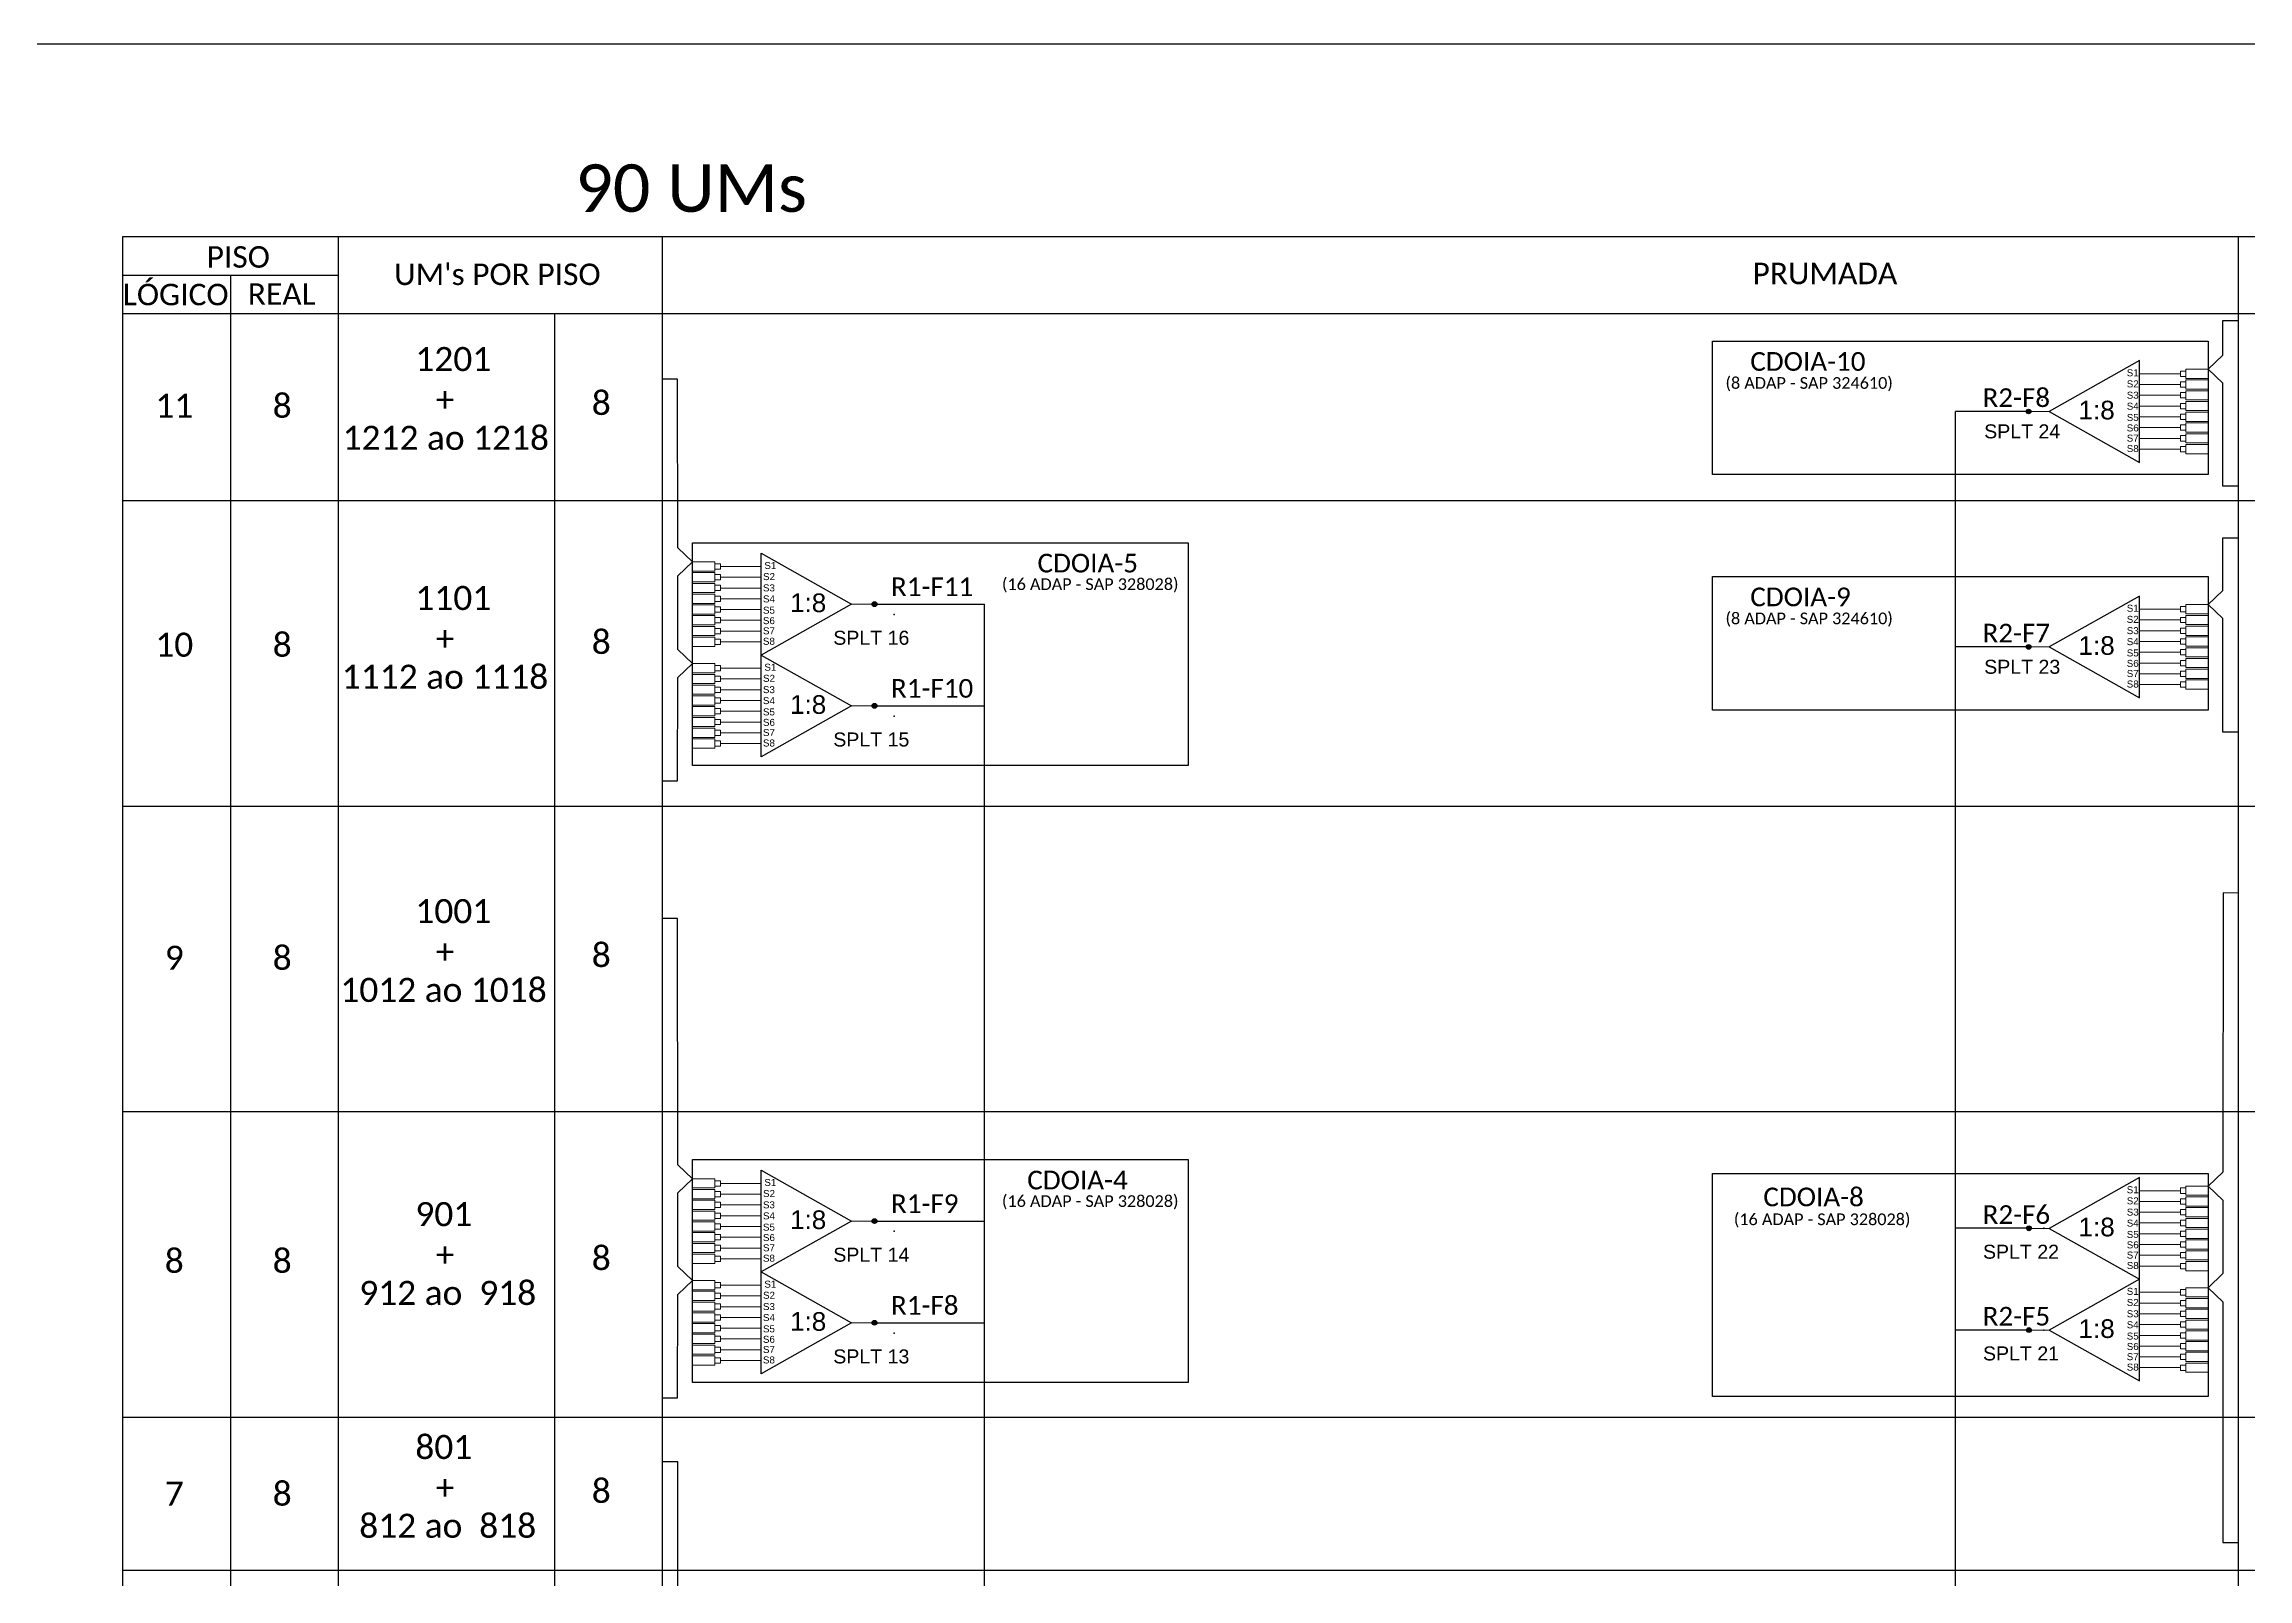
# Model space of a CAD drawing. Extents: x -4 to 1778, y 1 to 595.
# Drawn here: x 1345.4 to 1581.7, y 430.8 to 595.3 of the extents above; entities that cross this region are included whole.
import ezdxf
from ezdxf.enums import TextEntityAlignment as Align

# ---------------------------------------------------------------- set-up
doc = ezdxf.new("R2010")
doc.units = 0
doc.styles.add('ARIAL', font='arial.ttf')
doc.styles.add('WMF-Calibri0', font='calibri.ttf')

# ---------------------------------------------------------------- blocks, each defined once
blk = doc.blocks.new('SPLITTER_')
blk.add_point((0, 0))
at = {"style": 'ARIAL', "flags": 4}
blk.add_attdef('SPLT', (0, -3.26), '', height=1.5, dxfattribs=at)
blk = doc.blocks.new('SPLT_1-8_SC-APC_ESQ')
at = {"color": 1}
blk.add_lwpolyline([(7.37, -2.1), (17.04, -7.55), (7.37, -13), (7.37, -2.1)], dxfattribs=at)
at = {"color": 3, "lineweight": 0}
for points in [[(2.41, -3.02), (0, -3.02)], [(2.41, -4), (0, -4)], [(2.41, -4.17), (0, -4.17)], [(2.41, -3.02), (2.41, -4)], [(2.41, -4.17), (2.41, -5.16)], [(2.99, -3.51), (7.37, -3.51)], [(7.37, -4.66), (2.99, -4.66)], [(2.41, -5.16), (0, -5.16)], [(2.41, -5.32), (0, -5.32)], [(2.41, -6.31), (0, -6.31)], [(2.41, -6.48), (0, -6.48)], [(2.41, -5.32), (2.41, -6.31)], [(2.41, -6.48), (2.41, -7.46)], [(7.37, -5.82), (2.99, -5.82)], [(7.37, -6.97), (2.99, -6.97)], [(2.41, -7.46), (0, -7.46)], [(2.41, -7.63), (0, -7.63)], [(2.41, -8.62), (0, -8.62)], [(2.41, -8.78), (0, -8.78)], [(2.41, -7.63), (2.41, -8.62)], [(2.41, -8.78), (2.41, -9.77)], [(7.37, -8.12), (2.99, -8.12)], [(7.37, -9.28), (2.99, -9.28)], [(2.41, -9.77), (0, -9.77)], [(2.41, -9.94), (0, -9.94)], [(2.41, -10.92), (0, -10.92)], [(2.41, -11.09), (0, -11.09)], [(2.41, -9.94), (2.41, -10.92)], [(2.41, -11.09), (2.41, -12.08)], [(7.37, -10.43), (2.99, -10.43)], [(7.37, -11.58), (2.99, -11.58)], [(2.41, -12.08), (0, -12.08)]]:
    blk.add_lwpolyline(points, dxfattribs=at)
for points in [[(2.99, -3.22), (2.41, -3.22), (2.41, -3.8), (2.99, -3.8)], [(2.99, -4.38), (2.41, -4.38), (2.41, -4.95), (2.99, -4.95)], [(2.99, -5.53), (2.41, -5.53), (2.41, -6.1), (2.99, -6.1)], [(2.99, -6.68), (2.41, -6.68), (2.41, -7.26), (2.99, -7.26)], [(2.99, -7.84), (2.41, -7.84), (2.41, -8.41), (2.99, -8.41)], [(2.99, -8.99), (2.41, -8.99), (2.41, -9.56), (2.99, -9.56)], [(2.99, -10.14), (2.41, -10.14), (2.41, -10.72), (2.99, -10.72)], [(2.99, -11.3), (2.41, -11.3), (2.41, -11.87), (2.99, -11.87)]]:
    blk.add_lwpolyline(points, close=True, dxfattribs=at)
at = {"color": 1, "lineweight": 0}
blk.add_lwpolyline([(17.04, -7.55), (19.26, -7.55)], dxfattribs=at)
at = {"color": 1, "style": 'ARIAL'}
for s, height, p in [('S2', 0.75, (7.56, -4.97)), ('S1', 0.75, (7.7, -3.78)), ('S3', 0.75, (7.55, -6.18)), ('S4', 0.75, (7.55, -7.36)), ('1:8', 2, (10.45, -8.4)), ('S5', 0.75, (7.55, -8.57)), ('S6', 0.75, (7.55, -9.69)), ('S7', 0.75, (7.55, -10.78)), ('S8', 0.75, (7.55, -11.9))]:
    blk.add_text(s, height=height, dxfattribs=at).set_placement(p)
blk = doc.blocks.new('SPLT_1-8_SC-APC')
at = {"color": 1}
blk.add_lwpolyline([(-7.37, -2.1), (-17.04, -7.55), (-7.37, -13), (-7.37, -2.1)], dxfattribs=at)
at = {"color": 3, "lineweight": 0}
for points in [[(-2.99, -3.51), (-7.37, -3.51)], [(-7.37, -4.66), (-2.99, -4.66)], [(-2.41, -3.02), (-2.41, -4)], [(-2.41, -3.02), (0, -3.02)], [(-2.41, -4), (0, -4)], [(-2.41, -4.17), (-2.41, -5.16)], [(-2.41, -4.17), (0, -4.17)], [(-7.37, -5.82), (-2.99, -5.82)], [(-7.37, -6.97), (-2.99, -6.97)], [(-2.41, -5.16), (0, -5.16)], [(-2.41, -5.32), (-2.41, -6.31)], [(-2.41, -5.32), (0, -5.32)], [(-2.41, -6.31), (0, -6.31)], [(-2.41, -6.48), (-2.41, -7.46)], [(-2.41, -6.48), (0, -6.48)], [(-7.37, -8.12), (-2.99, -8.12)], [(-7.37, -9.28), (-2.99, -9.28)], [(-2.41, -7.46), (0, -7.46)], [(-2.41, -7.63), (-2.41, -8.62)], [(-2.41, -7.63), (0, -7.63)], [(-2.41, -8.62), (0, -8.62)], [(-2.41, -8.78), (-2.41, -9.77)], [(-2.41, -8.78), (0, -8.78)], [(-7.37, -10.43), (-2.99, -10.43)], [(-7.37, -11.58), (-2.99, -11.58)], [(-2.41, -9.77), (0, -9.77)], [(-2.41, -9.94), (-2.41, -10.92)], [(-2.41, -9.94), (0, -9.94)], [(-2.41, -10.92), (0, -10.92)], [(-2.41, -11.09), (-2.41, -12.08)], [(-2.41, -11.09), (0, -11.09)], [(-2.41, -12.08), (0, -12.08)]]:
    blk.add_lwpolyline(points, dxfattribs=at)
for points in [[(-2.99, -3.22), (-2.41, -3.22), (-2.41, -3.8), (-2.99, -3.8)], [(-2.99, -4.38), (-2.41, -4.38), (-2.41, -4.95), (-2.99, -4.95)], [(-2.99, -5.53), (-2.41, -5.53), (-2.41, -6.1), (-2.99, -6.1)], [(-2.99, -6.68), (-2.41, -6.68), (-2.41, -7.26), (-2.99, -7.26)], [(-2.99, -7.84), (-2.41, -7.84), (-2.41, -8.41), (-2.99, -8.41)], [(-2.99, -8.99), (-2.41, -8.99), (-2.41, -9.56), (-2.99, -9.56)], [(-2.99, -10.14), (-2.41, -10.14), (-2.41, -10.72), (-2.99, -10.72)], [(-2.99, -11.3), (-2.41, -11.3), (-2.41, -11.87), (-2.99, -11.87)]]:
    blk.add_lwpolyline(points, close=True, dxfattribs=at)
at = {"color": 1, "lineweight": 0}
blk.add_lwpolyline([(-17.04, -7.55), (-19.26, -7.55)], dxfattribs=at)
at = {"color": 1, "style": 'ARIAL'}
for s, height, p in [('S1', 0.75, (-8.74, -3.78)), ('S2', 0.75, (-8.74, -4.97)), ('1:8', 2, (-13.91, -8.4)), ('S3', 0.75, (-8.74, -6.18)), ('S4', 0.75, (-8.74, -7.36)), ('S5', 0.75, (-8.74, -8.57)), ('S6', 0.75, (-8.74, -9.69)), ('S7', 0.75, (-8.74, -10.78)), ('S8', 0.75, (-8.74, -11.9))]:
    blk.add_text(s, height=height, dxfattribs=at).set_placement(p)
blk = doc.blocks.new('SPLITTER FUTURO')
blk.add_point((0, 0))
at = {"style": 'ARIAL', "text_generation_flag": 6, "flags": 4}
for tag, p, height in [('SPLT', (-6.22, -4.1), 1.5), ('INSTAL.', (-6.25, -6.09), 1.25)]:
    blk.add_attdef(tag, p, '', height=height, rotation=180, dxfattribs=at)

msp = doc.modelspace()

# ---------------------------------------------------------------- hatches: boundary and pattern name
h = msp.add_hatch(color=3)
h.dxf.hatch_style = 1
edge = h.paths.add_edge_path()
edge.add_arc((1558.16, 555.89), 0.242, 0, 360)
h = msp.add_hatch(color=3)
h.dxf.hatch_style = 1
edge = h.paths.add_edge_path()
edge.add_arc((1434.46, 535.24), 0.256, 0, 360)
h = msp.add_hatch(color=3)
h.dxf.hatch_style = 1
edge = h.paths.add_edge_path()
edge.add_arc((1558.16, 530.66), 0.242, 0, 360)
h = msp.add_hatch(color=3)
h.dxf.hatch_style = 1
edge = h.paths.add_edge_path()
edge.add_arc((1434.46, 524.35), 0.256, 0, 360)
h = msp.add_hatch(color=3)
h.dxf.hatch_style = 1
edge = h.paths.add_edge_path()
edge.add_arc((1434.46, 469.13), 0.256, 0, 360)
h = msp.add_hatch(color=3)
h.dxf.hatch_style = 1
edge = h.paths.add_edge_path()
edge.add_arc((1558.19, 468.36), 0.256, 0, 360)
h = msp.add_hatch(color=3)
h.dxf.hatch_style = 1
edge = h.paths.add_edge_path()
edge.add_arc((1434.46, 458.24), 0.256, 0, 360)
h = msp.add_hatch(color=3)
h.dxf.hatch_style = 1
edge = h.paths.add_edge_path()
edge.add_arc((1558.19, 457.46), 0.256, 0, 360)

# ---------------------------------------------------------------- linework, layer by layer
msp.add_line((1777.99, 595.26), (936.99, 595.26))
at = {"color": 6}
for p, q in [((1558.16, 555.89), (1550.32, 555.89)), ((1558.16, 530.66), (1550.32, 530.66))]:
    msp.add_line(p, q, dxfattribs=at)
for points in [[(1353.86, 574.6), (1353.86, 185.98)], [(1377, 185.98), (1377, 574.6)], [(1411.72, 185.98), (1411.72, 574.6)], [(1580.64, 574.6), (1580.64, 219.11)], [(1365.43, 570.49), (1365.43, 185.98)], [(1400.15, 566.38), (1400.15, 185.98)], [(1353.86, 546.34), (1728.4, 546.34)], [(1353.86, 513.6), (1728.4, 513.6)], [(1353.86, 480.86), (1728.4, 480.86)], [(1353.86, 448.11), (1728.4, 448.11)], [(1353.86, 431.74), (1728.4, 431.74)]]:
    msp.add_lwpolyline(points)
at = {"color": 0}
for points in [[(1728.4, 574.6), (1353.86, 574.6)], [(1353.86, 570.49), (1377, 570.49)], [(1353.86, 566.38), (1728.4, 566.38)]]:
    msp.add_lwpolyline(points, dxfattribs=at)
at = {"color": 3}
for points in [[(1580.64, 547.87), (1578.99, 547.87), (1578.98, 558.92), (1577.42, 560.42), (1578.98, 561.93), (1578.98, 565.64), (1580.64, 565.64)], [(1411.7, 516.31), (1413.35, 516.31), (1413.38, 527.37), (1414.95, 528.88), (1413.38, 530.38), (1413.38, 538.27), (1414.95, 539.77), (1413.38, 541.28), (1413.35, 559.37), (1411.7, 559.37)], [(1580.64, 521.54), (1578.99, 521.54), (1578.98, 533.69), (1577.42, 535.19), (1578.98, 536.7), (1578.98, 542.34), (1580.64, 542.34)], [(1580.65, 504.29), (1579, 504.3), (1578.99, 474.39), (1577.42, 472.89), (1578.99, 471.38), (1578.99, 463.5), (1577.42, 461.99), (1578.99, 460.48), (1578.99, 434.7), (1580.64, 434.7)], [(1411.7, 450.2), (1413.35, 450.2), (1413.38, 461.26), (1414.95, 462.77), (1413.38, 464.27), (1413.38, 472.16), (1414.95, 473.66), (1413.38, 475.17), (1413.35, 501.57), (1411.7, 501.57)], [(1411.72, 384.05), (1413.37, 384.05), (1413.38, 409.96), (1414.95, 411.47), (1413.38, 412.98), (1413.38, 420.86), (1414.95, 422.37), (1413.38, 423.88), (1413.38, 443.33), (1411.73, 443.33)]]:
    msp.add_lwpolyline(points, dxfattribs=at)
at = {"color": 1}
for points in [[(1524.29, 563.44), (1577.42, 563.44), (1577.42, 549.12), (1524.29, 549.12)], [(1414.95, 541.83), (1468.08, 541.83), (1468.08, 517.94), (1414.95, 517.94)], [(1524.29, 538.21), (1577.42, 538.21), (1577.42, 523.89), (1524.29, 523.89)], [(1414.95, 475.72), (1468.08, 475.72), (1468.08, 451.83), (1414.95, 451.83)], [(1524.29, 474.24), (1577.42, 474.24), (1577.42, 450.35), (1524.29, 450.35)]]:
    msp.add_lwpolyline(points, close=True, dxfattribs=at)
at = {"color": 6}
for points in [[(1510.98, 272.47), (1510.98, 284.21), (1550.32, 284.21), (1550.32, 555.89)], [(1558.16, 468.36), (1550.32, 468.36)], [(1558.16, 457.46), (1550.32, 457.46)]]:
    msp.add_lwpolyline(points, dxfattribs=at)
at = {"color": 5, "linetype": 'Continuous', "ltscale": 4}
for points in [[(1434.46, 535.24), (1446.23, 535.24)], [(1434.46, 524.35), (1446.23, 524.35)], [(1434.46, 469.13), (1446.23, 469.13)], [(1434.46, 458.24), (1446.23, 458.24)]]:
    msp.add_lwpolyline(points, dxfattribs=at)
at = {"color": 5}
msp.add_lwpolyline([(1497.16, 272.47), (1497.16, 279.2), (1446.23, 279.2), (1446.23, 535.24)], dxfattribs=at)
at = {"color": 3}
for centre, radius in [((1558.16, 555.89), 0.242), ((1434.46, 535.24), 0.256), ((1558.16, 530.66), 0.242), ((1434.46, 524.35), 0.256), ((1434.46, 469.13), 0.256), ((1558.19, 468.36), 0.256), ((1434.46, 458.24), 0.256), ((1558.19, 457.46), 0.256)]:
    msp.add_circle(centre, radius, dxfattribs=at)

# ---------------------------------------------------------------- block references
for p in [(1577.42, 563.44), (1577.42, 538.21), (1577.42, 475.9), (1577.42, 465.01)]:
    msp.add_blockref('SPLT_1-8_SC-APC', p, dxfattribs=at)
ref = msp.add_blockref('SPLITTER FUTURO', (1559.62, 557.11))
ref.add_attrib('SPLT', 'SPLT 24', (1553.4, 553.01), dxfattribs={"height": 1.5, "rotation": 180, "style": 'ARIAL', "text_generation_flag": 6})
for p in [(1414.95, 542.79), (1414.95, 531.89), (1414.95, 476.68), (1414.95, 465.78)]:
    msp.add_blockref('SPLT_1-8_SC-APC_ESQ', p)
ref = msp.add_blockref('SPLITTER_', (1436.57, 534.15), dxfattribs=dict(xscale=-1))
ref.add_attrib('SPLT', 'SPLT 16', (1430.04, 530.89), dxfattribs={"height": 1.5, "style": 'ARIAL'})
ref = msp.add_blockref('SPLITTER FUTURO', (1559.62, 531.88))
ref.add_attrib('SPLT', 'SPLT 23', (1553.4, 527.78), dxfattribs={"height": 1.5, "rotation": 180, "style": 'ARIAL', "text_generation_flag": 6})
ref = msp.add_blockref('SPLITTER_', (1436.57, 523.25), dxfattribs=dict(xscale=-1))
ref.add_attrib('SPLT', 'SPLT 15', (1430.04, 519.99), dxfattribs={"height": 1.5, "style": 'ARIAL'})
ref = msp.add_blockref('SPLITTER_', (1436.57, 468.04), dxfattribs=dict(xscale=-1))
ref.add_attrib('SPLT', 'SPLT 14', (1430.04, 464.78), dxfattribs={"height": 1.5, "style": 'ARIAL'})
ref = msp.add_blockref('SPLITTER_', (1559.81, 468.36), dxfattribs=dict(xscale=-1))
ref.add_attrib('SPLT', 'SPLT 22', (1553.27, 465.1), dxfattribs={"height": 1.5, "style": 'ARIAL'})
ref = msp.add_blockref('SPLITTER_', (1436.57, 457.14), dxfattribs=dict(xscale=-1))
ref.add_attrib('SPLT', 'SPLT 13', (1430.04, 453.88), dxfattribs={"height": 1.5, "style": 'ARIAL'})
ref = msp.add_blockref('SPLITTER_', (1559.81, 457.46), dxfattribs=dict(xscale=-1))
ref.add_attrib('SPLT', 'SPLT 21', (1553.27, 454.2), dxfattribs={"height": 1.5, "style": 'ARIAL'})

# ---------------------------------------------------------------- texts
at = {"color": 7, "linetype": 'Continuous', "style": 'WMF-Calibri0'}
for s, height, p in [('90 UMs', 5.093, (1402.39, 577.28)), ('1201', 2.575, (1385.24, 560.22)), ('+', 2.57, (1387.42, 555.87)), ('1212 ao 1218', 2.5748, (1377.44, 551.78)), ('1101', 2.575, (1385.24, 534.62)), ('+', 2.57, (1387.42, 530.26)), ('1112 ao 1118', 2.5748, (1377.36, 526.18)), ('1001', 2.575, (1385.24, 501.06)), ('+', 2.57, (1387.42, 496.71)), ('1012 ao 1018', 2.5748, (1377.2, 492.62)), ('901', 2.575, (1385.24, 468.59)), ('+', 2.57, (1387.42, 464.24)), ('912 ao  918', 2.5748, (1379.23, 460.15)), ('801', 2.575, (1385.24, 443.64)), ('+', 2.57, (1387.42, 439.28)), ('812 ao  818', 2.5748, (1379.23, 435.2))]:
    msp.add_text(s, height=height, dxfattribs=at).set_placement(p)
at = {"color": 0, "style": 'WMF-Calibri0'}
for s, p in [('     PISO', (1358.82, 571.3)), ("UM's POR PISO", (1382.97, 569.44)), ('PRUMADA', (1528.57, 569.53)), ('  LÓGICO', (1352.27, 567.27)), ('    REAL', (1364.04, 567.32))]:
    msp.add_text(s, height=2.3, dxfattribs=at).set_placement(p)
at = {"color": 1, "style": 'WMF-Calibri0'}
for s, p in [('CDOIA-10', (1528.33, 560.25)), ('CDOIA-5', (1451.93, 538.64)), ('CDOIA-9', (1528.33, 535.02)), ('CDOIA-4', (1450.83, 472.53)), ('CDOIA-8', (1529.73, 470.72))]:
    msp.add_text(s, height=2, dxfattribs=at).set_placement(p)
for s, p in [('(8 ADAP - SAP 324610)', (1534.64, 558.32)), ('(16 ADAP - SAP 328028)', (1457.58, 536.76)), ('(8 ADAP - SAP 324610)', (1534.64, 533.09)), ('(16 ADAP - SAP 328028)', (1457.58, 470.65)), ('(16 ADAP - SAP 328028)', (1536.03, 468.7))]:
    msp.add_text(s, height=1.25, dxfattribs=at).set_placement(p, align=Align.CENTER)
at = {"color": 6, "style": 'WMF-Calibri0'}
for s, p in [('R2-F8', (1553.22, 556.37)), ('R2-F7', (1553.22, 531.14)), ('R2-F6', (1553.23, 468.83)), ('R2-F5', (1553.23, 457.94))]:
    msp.add_text(s, height=2, dxfattribs=at).set_placement(p)
at = {"color": 5, "style": 'WMF-Calibri0'}
for s, p in [('R1-F11', (1436.22, 536.11)), ('R1-F10', (1436.22, 525.22)), ('R1-F9', (1436.22, 470)), ('R1-F8', (1436.22, 459.1))]:
    msp.add_text(s, height=2, dxfattribs=at).set_placement(p)
at = {"color": 7, "linetype": 'Continuous', "style": 'WMF-Calibri0', "flags": 4}
for tag, p in [('11', (1359.4, 556.51)), ('8', (1370.97, 556.51)), ('8', (1405.17, 556.81)), ('10', (1359.4, 530.9)), ('8', (1370.97, 530.9)), ('8', (1405.17, 531.2)), ('9', (1359.4, 497.35)), ('8', (1370.97, 497.35)), ('8', (1405.17, 497.65)), ('8', (1359.4, 464.88)), ('8', (1370.97, 464.88)), ('8', (1405.17, 465.18)), ('7', (1359.4, 439.93)), ('8', (1370.97, 439.93)), ('8', (1405.17, 440.23))]:
    msp.add_attdef(tag, text='XX', height=2.575, dxfattribs=at).set_placement(p, align=Align.MIDDLE_CENTER)

doc.saveas('drawing.dxf')
